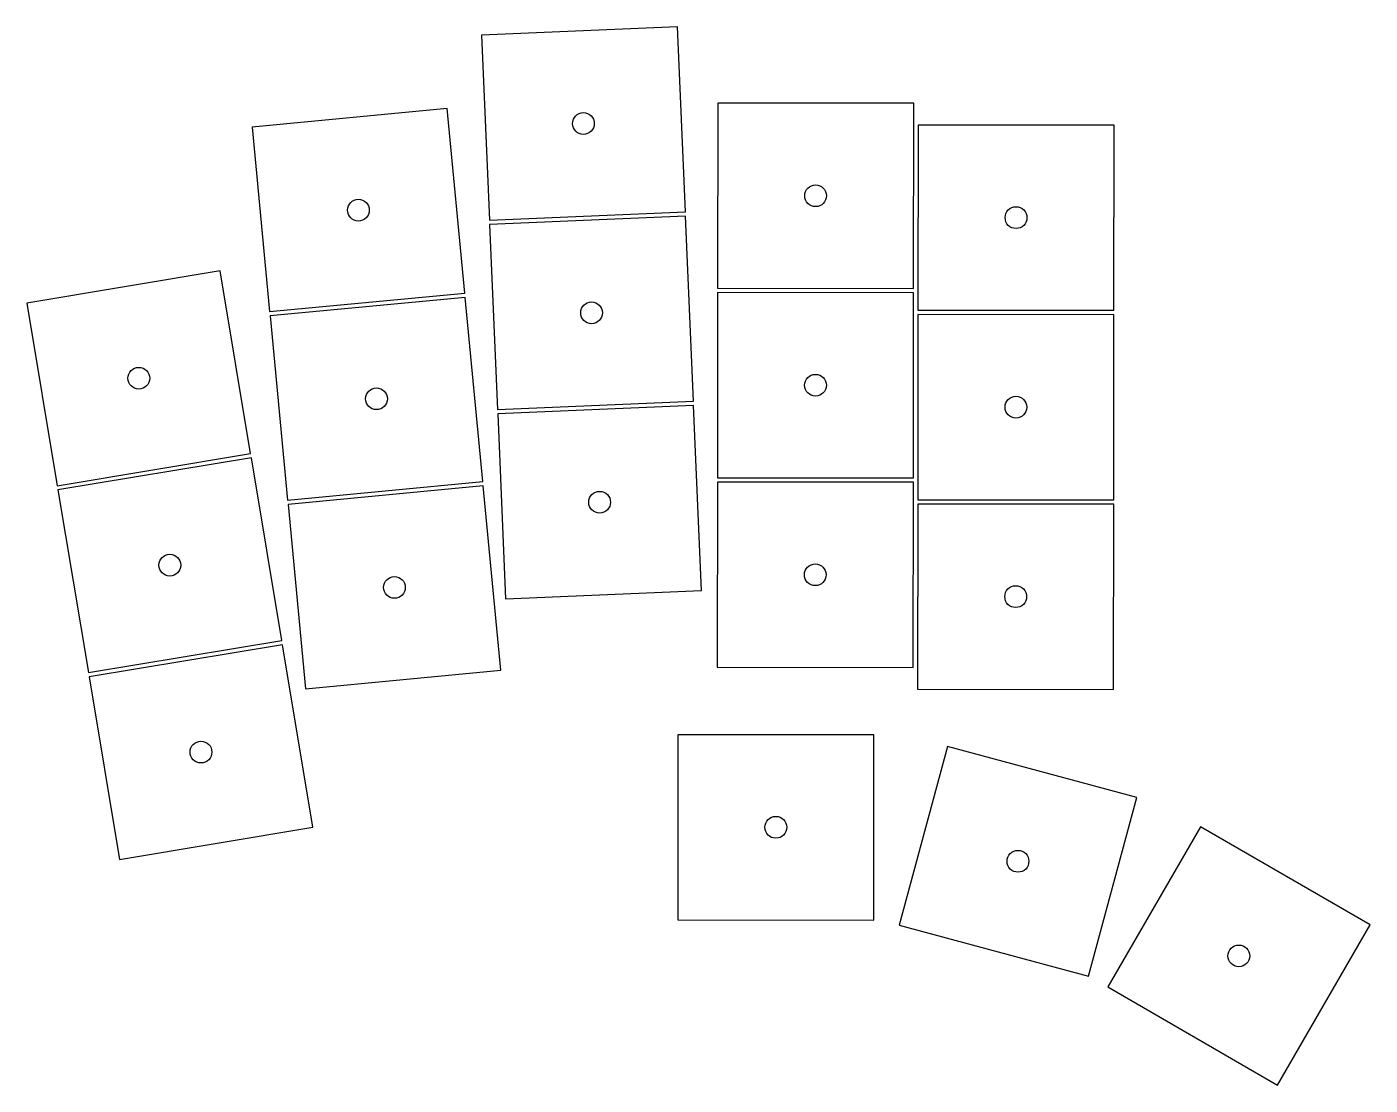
# Model space of a CAD drawing. Header units: millimetres. Extents: x 158 to 281, y -163 to -66.
import ezdxf

# ---------------------------------------------------------------- set-up
doc = ezdxf.new("R2010")
doc.units = ezdxf.units.MM

msp = doc.modelspace()

# ---------------------------------------------------------------- linework, layer by layer
at = {"linetype": 'CONTINUOUS'}
for p, q in [((217.81, -65.62), (199.83, -66.39)), ((199.83, -66.39), (200.55, -83.38)), ((218.54, -82.61), (217.81, -65.62)), ((221.51, -72.62), (221.5, -89.62)), ((239.51, -72.64), (221.51, -72.62)), ((239.5, -89.64), (239.51, -72.64)), ((196.68, -73.13), (178.76, -74.84)), ((198.29, -90.06), (196.68, -73.13)), ((178.76, -74.84), (180.37, -91.77)), ((239.91, -74.64), (239.89, -91.64)), ((257.91, -74.65), (239.91, -74.64)), ((257.89, -91.65), (257.91, -74.65)), ((200.55, -83.38), (218.54, -82.61)), ((218.56, -83.01), (200.57, -83.78)), ((200.57, -83.78), (201.3, -100.76)), ((219.28, -99.99), (218.56, -83.01)), ((175.84, -88.02), (158.08, -90.98)), ((178.63, -104.79), (175.84, -88.02)), ((221.5, -90.02), (221.48, -107.02)), ((221.5, -89.62), (239.5, -89.64)), ((239.5, -90.04), (221.5, -90.02)), ((158.08, -90.98), (160.87, -107.75)), ((180.37, -91.77), (198.29, -90.06)), ((198.33, -90.46), (180.41, -92.17)), ((199.94, -107.38), (198.33, -90.46)), ((239.48, -107.04), (239.5, -90.04)), ((180.41, -92.17), (182.02, -109.09)), ((239.89, -92.04), (239.88, -109.04)), ((239.89, -91.64), (257.89, -91.65)), ((257.89, -92.05), (239.89, -92.04)), ((257.88, -109.05), (257.89, -92.05)), ((201.3, -100.76), (219.28, -99.99)), ((219.3, -100.39), (201.32, -101.16)), ((220.03, -117.38), (219.3, -100.39)), ((201.32, -101.16), (202.04, -118.15)), ((160.87, -107.75), (178.63, -104.79)), ((178.7, -105.19), (160.94, -108.14)), ((181.49, -121.96), (178.7, -105.19)), ((221.48, -107.02), (239.48, -107.04)), ((160.94, -108.14), (163.73, -124.91)), ((182.02, -109.09), (199.94, -107.38)), ((199.98, -107.78), (182.06, -109.49)), ((201.6, -124.7), (199.98, -107.78)), ((221.48, -107.42), (221.47, -124.42)), ((239.48, -107.44), (221.48, -107.42)), ((239.47, -124.44), (239.48, -107.44)), ((182.06, -109.49), (183.68, -126.41)), ((239.88, -109.44), (239.86, -126.44)), ((239.88, -109.04), (257.88, -109.05)), ((257.88, -109.45), (239.88, -109.44)), ((257.86, -126.45), (257.88, -109.45)), ((202.04, -118.15), (220.03, -117.38)), ((163.73, -124.91), (181.49, -121.96)), ((181.55, -122.35), (163.8, -125.31)), ((184.34, -139.12), (181.55, -122.35)), ((221.47, -124.42), (239.47, -124.44)), ((163.8, -125.31), (166.59, -142.08)), ((183.68, -126.41), (201.6, -124.7)), ((239.86, -126.44), (257.86, -126.45)), ((217.86, -130.62), (217.85, -147.62)), ((235.86, -130.63), (217.86, -130.62)), ((235.85, -147.63), (235.86, -130.63)), ((242.6, -131.7), (238.18, -148.11)), ((259.98, -136.37), (242.6, -131.7)), ((255.56, -152.79), (259.98, -136.37)), ((166.59, -142.08), (184.34, -139.12)), ((265.83, -139.06), (257.32, -153.78)), ((281.41, -148.08), (265.83, -139.06)), ((217.85, -147.62), (235.85, -147.63)), ((238.18, -148.11), (255.56, -152.79)), ((272.9, -162.79), (281.41, -148.08)), ((257.32, -153.78), (272.9, -162.79))]:
    msp.add_line(p, q, dxfattribs=at)
for centre in [(209.18, -74.5), (230.5, -81.13), (188.52, -82.45), (248.9, -83.14), (209.93, -91.88), (168.36, -97.89), (230.49, -98.53), (190.18, -99.77), (248.89, -100.54), (210.67, -109.27), (171.21, -115.05), (230.47, -115.93), (191.83, -117.09), (248.87, -117.94), (174.07, -132.21), (226.85, -139.12), (249.08, -142.24), (269.36, -150.93)]:
    msp.add_circle(centre, 1, dxfattribs=at)

doc.saveas('drawing.dxf')
